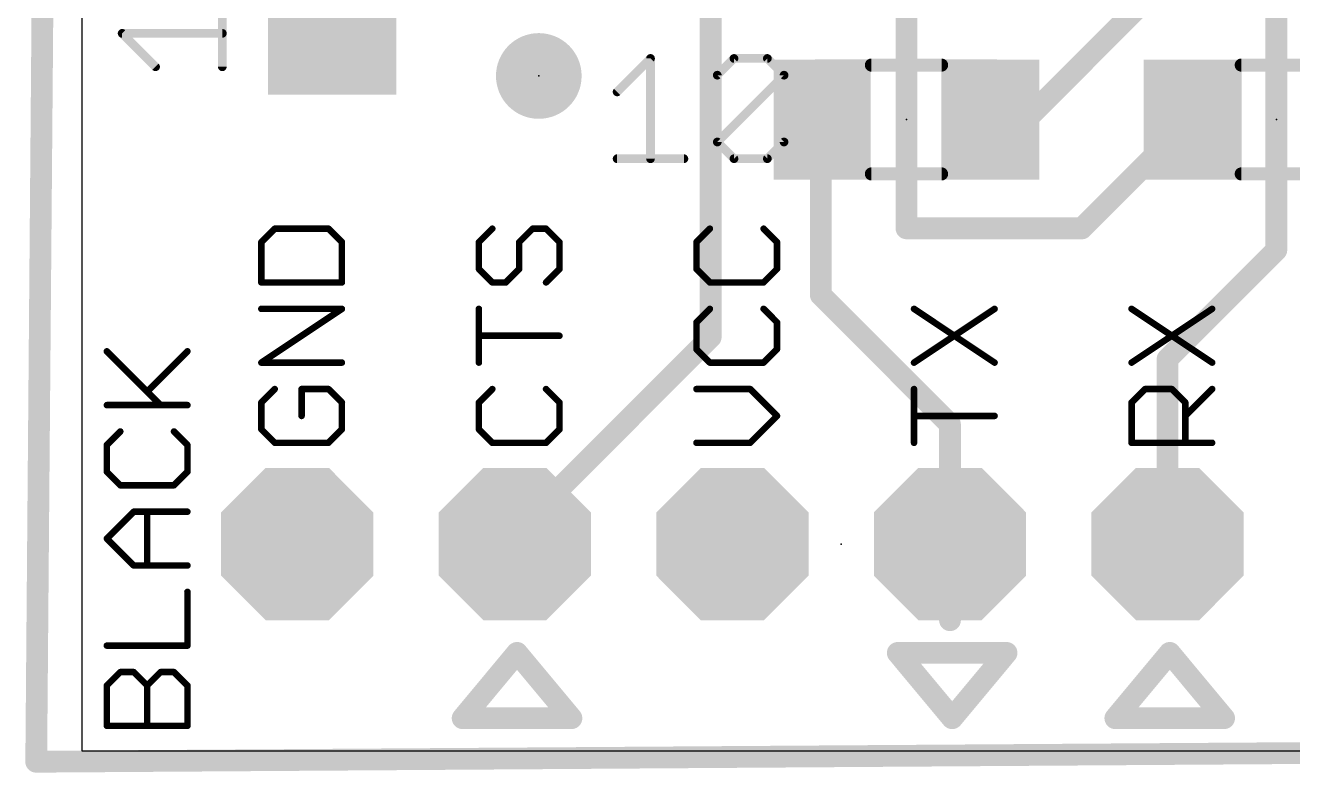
# Model space of a CAD drawing. Extents: x -0.7 to 23.9, y -0.3 to 32.1.
# Drawn here: x -0.66 to 14.14, y -0.25 to 8.46 of the extents above; entities that cross this region are included whole.
import ezdxf

# ---------------------------------------------------------------- set-up
doc = ezdxf.new("R2010")
doc.units = 0
for name, color, linetype in [('1', 12, 'CONTINUOUS'), ('17', 110, 'CONTINUOUS'), ('20', 53, 'CONTINUOUS'), ('21', 253, 'CONTINUOUS'), ('23', 53, 'CONTINUOUS'), ('27', 253, 'CONTINUOUS'), ('51', 253, 'CONTINUOUS')]:
    doc.layers.add(name, color=color, linetype=linetype)

# ---------------------------------------------------------------- blocks, each defined once
blk = doc.blocks.new('RECT')
blk.add_solid([(-0.5, -0.5), (0.5, -0.5), (-0.5, 0.5), (0.5, 0.5)])
blk = doc.blocks.new('OCTAGONP')
at = {"const_width": 0.5}
blk.add_lwpolyline([(-0.25, -0.1036), (-0.25, 0.1036), (-0.1036, 0.25), (0.1036, 0.25), (0.25, 0.1036), (0.25, -0.1036), (0.1036, -0.25), (-0.1036, -0.25), (-0.25, -0.1036), (-0.25, 0.1036)], dxfattribs=at)
blk = doc.blocks.new('PIE')
at = {"const_width": 0.5}
blk.add_lwpolyline([(0, -0.25, 1), (0, 0.25, 1), (0, -0.25)], format="xyb", dxfattribs=at)

msp = doc.modelspace()

# ---------------------------------------------------------------- linework, layer by layer
at = {"layer": '1', "const_width": 0.254}
for points in [[(-0.2794, 30.607), (-0.5334, -0.127)], [(7.3406, 4.826), (7.3406, 13.081)], [(13.9446, 5.842), (13.9446, 12.573)], [(10.8806, 7.223), (12.7436, 9.086)], [(9.6266, 6.096), (9.6266, 9.017)], [(8.6266, 5.318), (8.6266, 7.366)], [(10.6266, 7.366), (10.541, 7.366)], [(10.541, 7.366), (10.684, 7.223)], [(11.6746, 6.096), (12.9446, 7.366)], [(10.684, 7.223), (10.8806, 7.223)], [(9.6266, 6.096), (11.6746, 6.096)], [(12.6746, 4.572), (13.9446, 5.842)], [(10.1346, 3.81), (8.6266, 5.318)], [(5.0546, 2.54), (7.3406, 4.826)], [(12.6746, 2.413), (12.6746, 4.572)], [(10.1346, 2.413), (10.1346, 3.81)], [(5.0546, 2.413), (5.0546, 2.54)], [(10.1346, 2.413), (10.1346, 1.524)], [(-0.5334, -0.127), (18.0086, 0)]]:
    msp.add_lwpolyline(points, dxfattribs=at)
at = {"layer": '1', "const_width": 0.127}
for points in [[(8.6901, 7.366, 1), (8.5631, 7.366)], [(10.541, 7.4295, 1), (10.541, 7.3025)], [(10.5859, 7.4109, 1), (10.4961, 7.3211)], [(10.6266, 7.3025, 1), (10.6266, 7.4295)], [(12.9895, 7.3211, 1), (12.8997, 7.4109)], [(10.684, 7.2865, 1), (10.684, 7.1595)], [(10.6391, 7.1781, 1), (10.7289, 7.2679)], [(10.8357, 7.2679, 1), (10.9255, 7.1781)], [(10.8806, 7.1595, 1), (10.8806, 7.2865)], [(9.6266, 6.1595, 1), (9.6266, 6.0325)], [(11.6746, 6.0325, 1), (11.6746, 6.1595)], [(9.5631, 6.096, 1), (9.6901, 6.096)], [(11.6297, 6.1409, 1), (11.7195, 6.0511)], [(13.9895, 5.7971, 1), (13.8997, 5.8869)], [(13.8811, 5.842, 1), (14.0081, 5.842)], [(8.6715, 5.3629, 1), (8.5817, 5.2731)], [(8.5631, 5.318, 1), (8.6901, 5.318)], [(7.2771, 4.826, 1), (7.4041, 4.826)], [(7.3855, 4.7811, 1), (7.2957, 4.8709)], [(12.7381, 4.572, 1), (12.6111, 4.572)], [(12.6297, 4.6169, 1), (12.7195, 4.5271)], [(10.1981, 3.81, 1), (10.0711, 3.81)], [(10.0897, 3.7651, 1), (10.1795, 3.8549)], [(5.1181, 2.54, 1), (4.9911, 2.54)], [(5.0097, 2.5849, 1), (5.0995, 2.4951)], [(10.1981, 2.413, 1), (10.0711, 2.413)], [(4.9911, 2.413, 1), (5.1181, 2.413)], [(10.0711, 2.413, 1), (10.1981, 2.413)], [(12.6111, 2.413, 1), (12.7381, 2.413)], [(10.0711, 1.524, 1), (10.1981, 1.524)], [(-0.5338, -0.0635, 1), (-0.533, -0.1905)], [(-0.5969, -0.1265, 1), (-0.4699, -0.1275)]]:
    msp.add_lwpolyline(points, format="xyb", dxfattribs=at)
at = {"layer": '20'}
for p, q in [((0, 30.48), (0, 0)), ((0, 0), (17.78, 0))]:
    msp.add_line(p, q, dxfattribs=at)
at = {"layer": '21'}
for points, const_width in [([(2.2515, 6.0922), (2.0947, 5.9354)], 0.0762), ([(2.8785, 6.0922), (2.2515, 6.0922)], 0.0762), ([(3.0353, 5.9354), (2.8785, 6.0922)], 0.0762), ([(4.7915, 6.0922), (4.6347, 5.9354)], 0.0762), ([(5.105, 5.9354), (5.2618, 6.0922)], 0.0762), ([(5.2618, 6.0922), (5.4185, 6.0922)], 0.0762), ([(5.4185, 6.0922), (5.5753, 5.9354)], 0.0762), ([(7.3315, 6.0922), (7.1747, 5.9354)], 0.0762), ([(8.1153, 5.9354), (7.9585, 6.0922)], 0.0762), ([(2.0947, 5.9354), (2.0947, 5.4651)], 0.0762), ([(3.0353, 5.4651), (3.0353, 5.9354)], 0.0762), ([(4.6347, 5.9354), (4.6347, 5.6219)], 0.0762), ([(5.105, 5.6219), (5.105, 5.9354)], 0.0762), ([(5.5753, 5.9354), (5.5753, 5.6219)], 0.0762), ([(7.1747, 5.9354), (7.1747, 5.6219)], 0.0762), ([(8.1153, 5.6219), (8.1153, 5.9354)], 0.0762), ([(4.6347, 5.6219), (4.7915, 5.4651)], 0.0762), ([(4.9482, 5.4651), (5.105, 5.6219)], 0.0762), ([(5.5753, 5.6219), (5.4185, 5.4651)], 0.0762), ([(7.1747, 5.6219), (7.3315, 5.4651)], 0.0762), ([(7.9585, 5.4651), (8.1153, 5.6219)], 0.0762), ([(2.0947, 5.4651), (3.0353, 5.4651)], 0.0762), ([(4.7915, 5.4651), (4.9482, 5.4651)], 0.0762), ([(7.3315, 5.4651), (7.9585, 5.4651)], 0.0762), ([(2.0947, 4.5296), (3.0353, 5.1567)], 0.0762), ([(3.0353, 5.1567), (2.0947, 5.1567)], 0.0762), ([(4.6347, 4.5296), (4.6347, 5.1567)], 0.0762), ([(7.3315, 5.1567), (7.1747, 4.9999)], 0.0762), ([(8.1153, 4.9999), (7.9585, 5.1567)], 0.0762), ([(9.7147, 4.5296), (10.6553, 5.1567)], 0.0762), ([(9.7147, 5.1567), (10.6553, 4.5296)], 0.0762), ([(12.2547, 4.5296), (13.1953, 5.1567)], 0.0762), ([(12.2547, 5.1567), (13.1953, 4.5296)], 0.0762), ([(7.1747, 4.9999), (7.1747, 4.6864)], 0.0762), ([(8.1153, 4.6864), (8.1153, 4.9999)], 0.0762), ([(5.5753, 4.8432), (4.6347, 4.8432)], 0.0762), ([(0.9184, 4.0342), (0.2913, 4.6612)], 0.0762), ([(0.7616, 4.1909), (1.2319, 4.6612)], 0.0762), ([(7.1747, 4.6864), (7.3315, 4.5296)], 0.0762), ([(7.9585, 4.5296), (8.1153, 4.6864)], 0.0762), ([(3.0353, 4.5296), (2.0947, 4.5296)], 0.0762), ([(7.3315, 4.5296), (7.9585, 4.5296)], 0.0762), ([(2.2515, 4.2212), (2.0947, 4.0644)], 0.0762), ([(2.8785, 4.2212), (2.565, 4.2212)], 0.0762), ([(2.565, 4.2212), (2.565, 3.9076)], 0.0762), ([(3.0353, 4.0644), (2.8785, 4.2212)], 0.0762), ([(4.7915, 4.2212), (4.6347, 4.0644)], 0.0762), ([(5.5753, 4.0644), (5.4185, 4.2212)], 0.0762), ([(7.8018, 4.2212), (7.1747, 4.2212)], 0.0762), ([(8.1153, 3.9076), (7.8018, 4.2212)], 0.0762), ([(9.7147, 3.5941), (9.7147, 4.2212)], 0.0762), ([(12.2547, 4.0644), (12.4115, 4.2212)], 0.0762), ([(12.4115, 4.2212), (12.725, 4.2212)], 0.0762), ([(12.725, 4.2212), (12.8818, 4.0644)], 0.0762), ([(12.8818, 3.9076), (13.1953, 4.2212)], 0.0762), ([(0.2913, 4.0342), (1.2319, 4.0342)], 0.0762), ([(2.0947, 4.0644), (2.0947, 3.7509)], 0.0762), ([(3.0353, 3.7509), (3.0353, 4.0644)], 0.0762), ([(4.6347, 4.0644), (4.6347, 3.7509)], 0.0762), ([(5.5753, 3.7509), (5.5753, 4.0644)], 0.0762), ([(12.2547, 3.5941), (12.2547, 4.0644)], 0.0762), ([(12.8818, 4.0644), (12.8818, 3.5941)], 0.0762), ([(7.8018, 3.5941), (8.1153, 3.9076)], 0.0762), ([(10.6553, 3.9076), (9.7147, 3.9076)], 0.0762), ([(0.4481, 3.7257), (0.2913, 3.569)], 0.0762), ([(1.2319, 3.569), (1.0751, 3.7257)], 0.0762), ([(2.0947, 3.7509), (2.2515, 3.5941)], 0.0762), ([(2.8785, 3.5941), (3.0353, 3.7509)], 0.0762), ([(4.6347, 3.7509), (4.7915, 3.5941)], 0.0762), ([(5.4185, 3.5941), (5.5753, 3.7509)], 0.0762), ([(0.2913, 3.569), (0.2913, 3.2554)], 0.0762), ([(1.2319, 3.2554), (1.2319, 3.569)], 0.0762), ([(2.2515, 3.5941), (2.8785, 3.5941)], 0.0762), ([(4.7915, 3.5941), (5.4185, 3.5941)], 0.0762), ([(7.1747, 3.5941), (7.8018, 3.5941)], 0.0762), ([(13.1953, 3.5941), (12.2547, 3.5941)], 0.0762), ([(0.2913, 3.2554), (0.4481, 3.0987)], 0.0762), ([(1.0751, 3.0987), (1.2319, 3.2554)], 0.0762), ([(0.4481, 3.0987), (1.0751, 3.0987)], 0.0762), ([(0.2913, 2.4767), (0.6048, 2.7902)], 0.0762), ([(0.6048, 2.7902), (1.2319, 2.7902)], 0.0762), ([(0.7616, 2.1631), (0.7616, 2.7902)], 0.0762), ([(0.6048, 2.1631), (0.2913, 2.4767)], 0.0762), ([(1.2319, 2.1631), (0.6048, 2.1631)], 0.0762), ([(1.2319, 1.2276), (1.2319, 1.8547)], 0.0762), ([(0.2913, 1.2276), (1.2319, 1.2276)], 0.0762), ([(5.08, 1.143), (4.445, 0.381)], 0.254), ([(5.715, 0.381), (5.08, 1.143)], 0.254), ([(10.795, 1.143), (9.525, 1.143)], 0.254), ([(9.525, 1.143), (10.16, 0.381)], 0.254), ([(10.16, 0.381), (10.795, 1.143)], 0.254), ([(12.7, 1.143), (12.065, 0.381)], 0.254), ([(13.335, 0.381), (12.7, 1.143)], 0.254), ([(0.2913, 0.7624), (0.4481, 0.9192)], 0.0762), ([(0.4481, 0.9192), (0.6048, 0.9192)], 0.0762), ([(0.6048, 0.9192), (0.7616, 0.7624)], 0.0762), ([(0.7616, 0.7624), (0.9184, 0.9192)], 0.0762), ([(0.9184, 0.9192), (1.0751, 0.9192)], 0.0762), ([(1.0751, 0.9192), (1.2319, 0.7624)], 0.0762), ([(0.2913, 0.2921), (0.2913, 0.7624)], 0.0762), ([(0.7616, 0.2921), (0.7616, 0.7624)], 0.0762), ([(1.2319, 0.7624), (1.2319, 0.2921)], 0.0762), ([(4.445, 0.381), (5.715, 0.381)], 0.254), ([(12.065, 0.381), (13.335, 0.381)], 0.254), ([(1.2319, 0.2921), (0.2913, 0.2921)], 0.0762)]:
    msp.add_lwpolyline(points, dxfattribs=dict(at, const_width=const_width))
for points, const_width in [([(2.2515, 6.1113, 1), (2.2515, 6.0732)], 0.0381), ([(2.2649, 6.0787, 1), (2.238, 6.1057)], 0.0381), ([(2.892, 6.1057, 1), (2.8651, 6.0787)], 0.0381), ([(2.8785, 6.0732, 1), (2.8785, 6.1113)], 0.0381), ([(4.8049, 6.0787, 1), (4.778, 6.1057)], 0.0381), ([(5.2618, 6.1113, 1), (5.2618, 6.0732)], 0.0381), ([(5.2752, 6.0787, 1), (5.2483, 6.1057)], 0.0381), ([(5.432, 6.1057, 1), (5.4051, 6.0787)], 0.0381), ([(5.4185, 6.0732, 1), (5.4185, 6.1113)], 0.0381), ([(7.3449, 6.0787, 1), (7.318, 6.1057)], 0.0381), ([(7.972, 6.1057, 1), (7.9451, 6.0787)], 0.0381), ([(2.1137, 5.9354, 1), (2.0756, 5.9354)], 0.0381), ([(2.0812, 5.9489, 1), (2.1082, 5.922)], 0.0381), ([(3.0544, 5.9354, 1), (3.0163, 5.9354)], 0.0381), ([(3.0218, 5.922, 1), (3.0488, 5.9489)], 0.0381), ([(4.6537, 5.9354, 1), (4.6156, 5.9354)], 0.0381), ([(4.6212, 5.9489, 1), (4.6482, 5.922)], 0.0381), ([(5.0915, 5.9489, 1), (5.1185, 5.922)], 0.0381), ([(5.1241, 5.9354, 1), (5.086, 5.9354)], 0.0381), ([(5.5944, 5.9354, 1), (5.5563, 5.9354)], 0.0381), ([(5.5618, 5.922, 1), (5.5888, 5.9489)], 0.0381), ([(7.1937, 5.9354, 1), (7.1556, 5.9354)], 0.0381), ([(7.1612, 5.9489, 1), (7.1882, 5.922)], 0.0381), ([(8.1343, 5.9354, 1), (8.0962, 5.9354)], 0.0381), ([(8.1018, 5.922, 1), (8.1288, 5.9489)], 0.0381), ([(4.6156, 5.6219, 1), (4.6537, 5.6219)], 0.0381), ([(4.6482, 5.6354, 1), (4.6212, 5.6084)], 0.0381), ([(5.086, 5.6219, 1), (5.1241, 5.6219)], 0.0381), ([(5.1185, 5.6084, 1), (5.0915, 5.6354)], 0.0381), ([(5.5563, 5.6219, 1), (5.5944, 5.6219)], 0.0381), ([(5.5888, 5.6084, 1), (5.5618, 5.6354)], 0.0381), ([(7.1556, 5.6219, 1), (7.1937, 5.6219)], 0.0381), ([(7.1882, 5.6354, 1), (7.1612, 5.6084)], 0.0381), ([(8.0962, 5.6219, 1), (8.1343, 5.6219)], 0.0381), ([(8.1288, 5.6084, 1), (8.1018, 5.6354)], 0.0381), ([(2.0947, 5.4842, 1), (2.0947, 5.4461)], 0.0381), ([(2.0756, 5.4651, 1), (2.1137, 5.4651)], 0.0381), ([(3.0163, 5.4651, 1), (3.0544, 5.4651)], 0.0381), ([(3.0353, 5.4461, 1), (3.0353, 5.4842)], 0.0381), ([(4.7915, 5.4842, 1), (4.7915, 5.4461)], 0.0381), ([(4.778, 5.4517, 1), (4.8049, 5.4786)], 0.0381), ([(4.9348, 5.4786, 1), (4.9617, 5.4517)], 0.0381), ([(4.9482, 5.4461, 1), (4.9482, 5.4842)], 0.0381), ([(5.4051, 5.4786, 1), (5.432, 5.4517)], 0.0381), ([(7.3315, 5.4842, 1), (7.3315, 5.4461)], 0.0381), ([(7.318, 5.4517, 1), (7.3449, 5.4786)], 0.0381), ([(7.9451, 5.4786, 1), (7.972, 5.4517)], 0.0381), ([(7.9585, 5.4461, 1), (7.9585, 5.4842)], 0.0381), ([(2.0947, 5.1757, 1), (2.0947, 5.1376)], 0.0381), ([(3.0459, 5.1408, 1), (3.0247, 5.1725)], 0.0381), ([(3.0353, 5.1376, 1), (3.0353, 5.1757)], 0.0381), ([(4.6537, 5.1567, 1), (4.6156, 5.1567)], 0.0381), ([(7.3449, 5.1432, 1), (7.318, 5.1702)], 0.0381), ([(7.972, 5.1702, 1), (7.9451, 5.1432)], 0.0381), ([(9.7253, 5.1725, 1), (9.7041, 5.1408)], 0.0381), ([(10.6659, 5.1408, 1), (10.6447, 5.1725)], 0.0381), ([(12.2653, 5.1725, 1), (12.2441, 5.1408)], 0.0381), ([(13.2059, 5.1408, 1), (13.1847, 5.1725)], 0.0381), ([(7.1937, 4.9999, 1), (7.1556, 4.9999)], 0.0381), ([(7.1612, 5.0134, 1), (7.1882, 4.9864)], 0.0381), ([(8.1343, 4.9999, 1), (8.0962, 4.9999)], 0.0381), ([(8.1018, 4.9864, 1), (8.1288, 5.0134)], 0.0381), ([(4.6347, 4.8622, 1), (4.6347, 4.8241)], 0.0381), ([(5.5753, 4.8241, 1), (5.5753, 4.8622)], 0.0381), ([(0.3048, 4.6747, 1), (0.2778, 4.6478)], 0.0381), ([(1.2454, 4.6478, 1), (1.2184, 4.6747)], 0.0381), ([(7.1556, 4.6864, 1), (7.1937, 4.6864)], 0.0381), ([(7.1882, 4.6999, 1), (7.1612, 4.6729)], 0.0381), ([(8.0962, 4.6864, 1), (8.1343, 4.6864)], 0.0381), ([(8.1288, 4.6729, 1), (8.1018, 4.6999)], 0.0381), ([(2.0947, 4.5487, 1), (2.0947, 4.5106)], 0.0381), ([(2.0841, 4.5455, 1), (2.1053, 4.5138)], 0.0381), ([(3.0353, 4.5106, 1), (3.0353, 4.5487)], 0.0381), ([(4.6156, 4.5296, 1), (4.6537, 4.5296)], 0.0381), ([(7.3315, 4.5487, 1), (7.3315, 4.5106)], 0.0381), ([(7.318, 4.5161, 1), (7.3449, 4.5431)], 0.0381), ([(7.9451, 4.5431, 1), (7.972, 4.5161)], 0.0381), ([(7.9585, 4.5106, 1), (7.9585, 4.5487)], 0.0381), ([(9.7041, 4.5455, 1), (9.7253, 4.5138)], 0.0381), ([(10.6447, 4.5138, 1), (10.6659, 4.5455)], 0.0381), ([(12.2441, 4.5455, 1), (12.2653, 4.5138)], 0.0381), ([(13.1847, 4.5138, 1), (13.2059, 4.5455)], 0.0381), ([(0.7481, 4.2044, 1), (0.7751, 4.1775)], 0.0381), ([(2.2649, 4.2077, 1), (2.238, 4.2346)], 0.0381), ([(2.584, 4.2212, 1), (2.5459, 4.2212)], 0.0381), ([(2.565, 4.2402, 1), (2.565, 4.2021)], 0.0381), ([(2.892, 4.2346, 1), (2.8651, 4.2077)], 0.0381), ([(2.8785, 4.2021, 1), (2.8785, 4.2402)], 0.0381), ([(4.8049, 4.2077, 1), (4.778, 4.2346)], 0.0381), ([(5.432, 4.2346, 1), (5.4051, 4.2077)], 0.0381), ([(7.1747, 4.2402, 1), (7.1747, 4.2021)], 0.0381), ([(7.8152, 4.2346, 1), (7.7883, 4.2077)], 0.0381), ([(7.8018, 4.2021, 1), (7.8018, 4.2402)], 0.0381), ([(9.7337, 4.2212, 1), (9.6956, 4.2212)], 0.0381), ([(12.4115, 4.2402, 1), (12.4115, 4.2021)], 0.0381), ([(12.4249, 4.2077, 1), (12.398, 4.2346)], 0.0381), ([(12.7385, 4.2346, 1), (12.7115, 4.2077)], 0.0381), ([(12.725, 4.2021, 1), (12.725, 4.2402)], 0.0381), ([(13.2088, 4.2077, 1), (13.1818, 4.2346)], 0.0381), ([(0.2913, 4.0532, 1), (0.2913, 4.0151)], 0.0381), ([(0.9049, 4.0207, 1), (0.9318, 4.0476)], 0.0381), ([(1.2319, 4.0151, 1), (1.2319, 4.0532)], 0.0381), ([(2.1137, 4.0644, 1), (2.0756, 4.0644)], 0.0381), ([(2.0812, 4.0779, 1), (2.1082, 4.0509)], 0.0381), ([(3.0544, 4.0644, 1), (3.0163, 4.0644)], 0.0381), ([(3.0218, 4.0509, 1), (3.0488, 4.0779)], 0.0381), ([(4.6537, 4.0644, 1), (4.6156, 4.0644)], 0.0381), ([(4.6212, 4.0779, 1), (4.6482, 4.0509)], 0.0381), ([(5.5944, 4.0644, 1), (5.5563, 4.0644)], 0.0381), ([(5.5618, 4.0509, 1), (5.5888, 4.0779)], 0.0381), ([(12.2737, 4.0644, 1), (12.2356, 4.0644)], 0.0381), ([(12.2412, 4.0779, 1), (12.2682, 4.0509)], 0.0381), ([(12.9008, 4.0644, 1), (12.8627, 4.0644)], 0.0381), ([(12.8683, 4.0509, 1), (12.8952, 4.0779)], 0.0381), ([(2.5459, 3.9076, 1), (2.584, 3.9076)], 0.0381), ([(8.1288, 3.8942, 1), (8.1018, 3.9211)], 0.0381), ([(8.1018, 3.8942, 1), (8.1288, 3.9211)], 0.0381), ([(9.7147, 3.9267, 1), (9.7147, 3.8886)], 0.0381), ([(10.6553, 3.8886, 1), (10.6553, 3.9267)], 0.0381), ([(12.8683, 3.9211, 1), (12.8952, 3.8942)], 0.0381), ([(0.4615, 3.7123, 1), (0.4346, 3.7392)], 0.0381), ([(1.0886, 3.7392, 1), (1.0617, 3.7123)], 0.0381), ([(2.1082, 3.7643, 1), (2.0812, 3.7374)], 0.0381), ([(2.0756, 3.7509, 1), (2.1137, 3.7509)], 0.0381), ([(3.0163, 3.7509, 1), (3.0544, 3.7509)], 0.0381), ([(3.0488, 3.7374, 1), (3.0218, 3.7643)], 0.0381), ([(4.6156, 3.7509, 1), (4.6537, 3.7509)], 0.0381), ([(4.6482, 3.7643, 1), (4.6212, 3.7374)], 0.0381), ([(5.5563, 3.7509, 1), (5.5944, 3.7509)], 0.0381), ([(5.5888, 3.7374, 1), (5.5618, 3.7643)], 0.0381), ([(0.3103, 3.569, 1), (0.2722, 3.569)], 0.0381), ([(0.2778, 3.5824, 1), (0.3048, 3.5555)], 0.0381), ([(1.251, 3.569, 1), (1.2128, 3.569)], 0.0381), ([(1.2184, 3.5555, 1), (1.2454, 3.5824)], 0.0381), ([(2.2515, 3.6132, 1), (2.2515, 3.5751)], 0.0381), ([(2.238, 3.5806, 1), (2.2649, 3.6076)], 0.0381), ([(2.8651, 3.6076, 1), (2.892, 3.5806)], 0.0381), ([(2.8785, 3.5751, 1), (2.8785, 3.6132)], 0.0381), ([(4.7915, 3.6132, 1), (4.7915, 3.5751)], 0.0381), ([(4.778, 3.5806, 1), (4.8049, 3.6076)], 0.0381), ([(5.4051, 3.6076, 1), (5.432, 3.5806)], 0.0381), ([(5.4185, 3.5751, 1), (5.4185, 3.6132)], 0.0381), ([(7.1747, 3.6132, 1), (7.1747, 3.5751)], 0.0381), ([(7.7883, 3.6076, 1), (7.8152, 3.5806)], 0.0381), ([(7.8018, 3.5751, 1), (7.8018, 3.6132)], 0.0381), ([(9.6956, 3.5941, 1), (9.7337, 3.5941)], 0.0381), ([(12.2356, 3.5941, 1), (12.2737, 3.5941)], 0.0381), ([(12.2547, 3.6132, 1), (12.2547, 3.5751)], 0.0381), ([(12.8627, 3.5941, 1), (12.9008, 3.5941)], 0.0381), ([(13.1953, 3.5751, 1), (13.1953, 3.6132)], 0.0381), ([(0.2722, 3.2554, 1), (0.3103, 3.2554)], 0.0381), ([(0.3048, 3.2689, 1), (0.2778, 3.242)], 0.0381), ([(1.2128, 3.2554, 1), (1.251, 3.2554)], 0.0381), ([(1.2454, 3.242, 1), (1.2184, 3.2689)], 0.0381), ([(0.4481, 3.1177, 1), (0.4481, 3.0796)], 0.0381), ([(0.4346, 3.0852, 1), (0.4615, 3.1121)], 0.0381), ([(1.0617, 3.1121, 1), (1.0886, 3.0852)], 0.0381), ([(1.0751, 3.0796, 1), (1.0751, 3.1177)], 0.0381), ([(0.6048, 2.8093, 1), (0.6048, 2.7712)], 0.0381), ([(0.6183, 2.7767, 1), (0.5914, 2.8037)], 0.0381), ([(0.7807, 2.7902, 1), (0.7426, 2.7902)], 0.0381), ([(1.2319, 2.7712, 1), (1.2319, 2.8093)], 0.0381), ([(0.3048, 2.4901, 1), (0.2778, 2.4632)], 0.0381), ([(0.2778, 2.4901, 1), (0.3048, 2.4632)], 0.0381), ([(0.6048, 2.1822, 1), (0.6048, 2.1441)], 0.0381), ([(0.5914, 2.1497, 1), (0.6183, 2.1766)], 0.0381), ([(0.7426, 2.1631, 1), (0.7807, 2.1631)], 0.0381), ([(1.2319, 2.1441, 1), (1.2319, 2.1822)], 0.0381), ([(1.251, 1.8547, 1), (1.2128, 1.8547)], 0.0381), ([(0.2913, 1.2467, 1), (0.2913, 1.2086)], 0.0381), ([(1.2128, 1.2276, 1), (1.251, 1.2276)], 0.0381), ([(1.2319, 1.2086, 1), (1.2319, 1.2467)], 0.0381), ([(5.1288, 1.1837, 1), (5.0312, 1.1023)], 0.127), ([(5.1288, 1.1023, 1), (5.0312, 1.1837)], 0.127), ([(9.525, 1.2065, 1), (9.525, 1.0795)], 0.127), ([(9.5738, 1.1837, 1), (9.4762, 1.1023)], 0.127), ([(10.8438, 1.1023, 1), (10.7462, 1.1837)], 0.127), ([(10.795, 1.0795, 1), (10.795, 1.2065)], 0.127), ([(12.7488, 1.1837, 1), (12.6512, 1.1023)], 0.127), ([(12.7488, 1.1023, 1), (12.6512, 1.1837)], 0.127), ([(0.4481, 0.9382, 1), (0.4481, 0.9001)], 0.0381), ([(0.4615, 0.9057, 1), (0.4346, 0.9326)], 0.0381), ([(0.6183, 0.9326, 1), (0.5914, 0.9057)], 0.0381), ([(0.6048, 0.9001, 1), (0.6048, 0.9382)], 0.0381), ([(0.9184, 0.9382, 1), (0.9184, 0.9001)], 0.0381), ([(0.9318, 0.9057, 1), (0.9049, 0.9326)], 0.0381), ([(1.0886, 0.9326, 1), (1.0617, 0.9057)], 0.0381), ([(1.0751, 0.9001, 1), (1.0751, 0.9382)], 0.0381), ([(0.3103, 0.7624, 1), (0.2722, 0.7624)], 0.0381), ([(0.2778, 0.7759, 1), (0.3048, 0.7489)], 0.0381), ([(0.7807, 0.7624, 1), (0.7426, 0.7624)], 0.0381), ([(0.7481, 0.7759, 1), (0.7751, 0.7489)], 0.0381), ([(0.7481, 0.7489, 1), (0.7751, 0.7759)], 0.0381), ([(1.251, 0.7624, 1), (1.2128, 0.7624)], 0.0381), ([(1.2184, 0.7489, 1), (1.2454, 0.7759)], 0.0381), ([(4.445, 0.4445, 1), (4.445, 0.3175)], 0.127), ([(4.3962, 0.4217, 1), (4.4938, 0.3403)], 0.127), ([(5.6662, 0.3403, 1), (5.7638, 0.4217)], 0.127), ([(5.715, 0.3175, 1), (5.715, 0.4445)], 0.127), ([(10.1112, 0.4217, 1), (10.2088, 0.3403)], 0.127), ([(10.1112, 0.3403, 1), (10.2088, 0.4217)], 0.127), ([(12.065, 0.4445, 1), (12.065, 0.3175)], 0.127), ([(12.0162, 0.4217, 1), (12.1138, 0.3403)], 0.127), ([(13.2862, 0.3403, 1), (13.3838, 0.4217)], 0.127), ([(13.335, 0.3175, 1), (13.335, 0.4445)], 0.127), ([(0.2722, 0.2921, 1), (0.3103, 0.2921)], 0.0381), ([(0.2913, 0.3112, 1), (0.2913, 0.2731)], 0.0381), ([(0.7426, 0.2921, 1), (0.7807, 0.2921)], 0.0381), ([(1.2128, 0.2921, 1), (1.251, 0.2921)], 0.0381), ([(1.2319, 0.2731, 1), (1.2319, 0.3112)], 0.0381)]:
    msp.add_lwpolyline(points, format="xyb", dxfattribs=dict(at, const_width=const_width))
at = {"layer": '23'}
for p in [(5.334, 7.874), (9.6266, 7.366), (13.9446, 7.366), (8.8646, 2.413)]:
    msp.add_point(p, dxfattribs=at)
at = {"layer": '27', "const_width": 0.1016}
for points in [[(1.6392, 7.9814), (1.6392, 8.761)], [(0.8596, 7.9814), (0.4698, 8.3712)], [(0.4698, 8.3712), (1.6392, 8.3712)], [(6.2484, 7.6884), (6.6382, 8.0782)], [(6.6382, 8.0782), (6.6382, 6.9088)], [(7.4178, 7.8833), (7.6127, 8.0782)], [(7.6127, 8.0782), (8.0025, 8.0782)], [(8.0025, 8.0782), (8.1974, 7.8833)], [(7.4178, 7.1037), (7.4178, 7.8833)], [(7.4178, 7.1037), (8.1974, 7.8833)], [(8.1974, 7.8833), (8.1974, 7.1037)], [(7.6127, 6.9088), (7.4178, 7.1037)], [(8.1974, 7.1037), (8.0025, 6.9088)], [(6.2484, 6.9088), (7.028, 6.9088)], [(8.0025, 6.9088), (7.6127, 6.9088)]]:
    msp.add_lwpolyline(points, dxfattribs=at)
at = {"layer": '27', "const_width": 0.0508}
for points in [[(0.4878, 8.3892, 1), (0.4518, 8.3532)], [(0.4698, 8.3966, 1), (0.4698, 8.3458)], [(1.6392, 8.3458, 1), (1.6392, 8.3966)], [(0.8416, 7.9634, 1), (0.8776, 7.9994)], [(1.6138, 7.9814, 1), (1.6646, 7.9814)], [(6.6636, 8.0782, 1), (6.6128, 8.0782)], [(6.6562, 8.0602, 1), (6.6202, 8.0962)], [(7.6127, 8.1036, 1), (7.6127, 8.0528)], [(7.6307, 8.0602, 1), (7.5947, 8.0962)], [(8.0205, 8.0962, 1), (7.9845, 8.0602)], [(8.0025, 8.0528, 1), (8.0025, 8.1036)], [(7.3998, 7.9013, 1), (7.4358, 7.8653)], [(7.4432, 7.8833, 1), (7.3924, 7.8833)], [(8.2228, 7.8833, 1), (8.172, 7.8833)], [(8.2154, 7.8653, 1), (8.1794, 7.9013)], [(8.1794, 7.8653, 1), (8.2154, 7.9013)], [(6.2304, 7.7064, 1), (6.2664, 7.6704)], [(7.4358, 7.1217, 1), (7.3998, 7.0857)], [(7.3998, 7.1217, 1), (7.4358, 7.0857)], [(7.3924, 7.1037, 1), (7.4432, 7.1037)], [(8.172, 7.1037, 1), (8.2228, 7.1037)], [(8.2154, 7.0857, 1), (8.1794, 7.1217)], [(6.2484, 6.9342, 1), (6.2484, 6.8834)], [(7.028, 6.8834, 1), (7.028, 6.9342)], [(7.6127, 6.9342, 1), (7.6127, 6.8834)], [(8.0025, 6.8834, 1), (8.0025, 6.9342)], [(6.6128, 6.9088, 1), (6.6636, 6.9088)], [(7.5947, 6.8908, 1), (7.6307, 6.9268)], [(7.9845, 6.9268, 1), (8.0205, 6.8908)]]:
    msp.add_lwpolyline(points, format="xyb", dxfattribs=at)
at = {"layer": '51', "const_width": 0.1524}
for points in [[(9.2166, 8.001), (10.0366, 8.001)], [(14.3546, 8.001), (13.5346, 8.001)], [(9.2166, 6.731), (10.0366, 6.731)], [(14.3546, 6.731), (13.5346, 6.731)]]:
    msp.add_lwpolyline(points, dxfattribs=at)
at = {"layer": '51', "const_width": 0.0762}
for points in [[(9.2166, 8.0391, 1), (9.2166, 7.9629)], [(10.0366, 7.9629, 1), (10.0366, 8.0391)], [(13.5346, 8.0391, 1), (13.5346, 7.9629)], [(9.2166, 6.7691, 1), (9.2166, 6.6929)], [(10.0366, 6.6929, 1), (10.0366, 6.7691)], [(13.5346, 6.7691, 1), (13.5346, 6.6929)]]:
    msp.add_lwpolyline(points, format="xyb", dxfattribs=at)

# ---------------------------------------------------------------- block references
at = {"layer": '1'}
for p, xscale, yscale, rotation in [((2.921, 8.6326), 1.95, 1.5, 90), ((12.9446, 7.366), 1.1, 1.4, 180)]:
    msp.add_blockref('RECT', p, dxfattribs=dict(at, xscale=xscale, yscale=yscale, rotation=rotation))
msp.add_blockref('PIE', (5.334, 7.874), dxfattribs=at)
at = {"layer": '1', "xscale": 1.1, "yscale": 1.4}
for p in [(8.6266, 7.366), (10.6266, 7.366)]:
    msp.add_blockref('RECT', p, dxfattribs=at)
at = {"layer": '17', "xscale": 1.778, "yscale": 1.778, "rotation": 90}
for p in [(2.5146, 2.413), (5.0546, 2.413), (7.5946, 2.413), (10.1346, 2.413), (12.6746, 2.413)]:
    msp.add_blockref('OCTAGONP', p, dxfattribs=at)
at = {"layer": '21', "xscale": 0.65, "yscale": 1.4}
for p in [(8.8848, 7.3675), (10.358, 7.3675)]:
    msp.add_blockref('RECT', p, dxfattribs=at)
at = {"layer": '21', "xscale": 0.65, "yscale": 1.4, "rotation": 180}
msp.add_blockref('RECT', (13.2132, 7.3645), dxfattribs=at)
at = {"layer": '51', "xscale": 0.125, "yscale": 1.2, "rotation": 90}
msp.add_blockref('RECT', (2.921, 8.4701), dxfattribs=at)
at = {"layer": '51', "xscale": 0.508, "yscale": 0.508}
for p in [(2.5146, 2.413), (5.0546, 2.413), (7.5946, 2.413), (10.1346, 2.413), (12.6746, 2.413)]:
    msp.add_blockref('RECT', p, dxfattribs=at)

doc.saveas('drawing.dxf')
